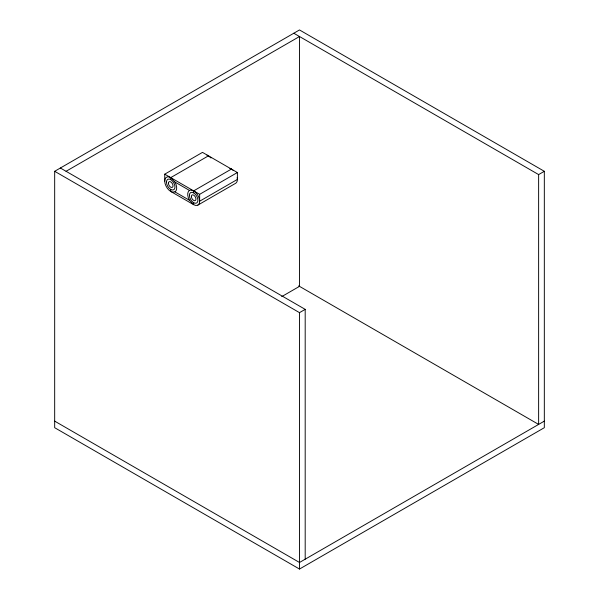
<?xml version="1.0" encoding="UTF-8"?>
<svg xmlns="http://www.w3.org/2000/svg" width="599" height="599" viewBox="0 0 599 599"><rect width="100%" height="100%" fill="white"/><g stroke="black" fill="none" stroke-linecap="round" stroke-linejoin="round"><path stroke-width="0.9" d="M54.674 171.299L299.5 29.95L544.326 171.299L544.326 427.701L299.5 569.05L54.674 427.701L54.674 171.299L299.5 312.648L305.191 309.361L305.191 559.189M66.062 171.299L299.5 36.524L299.5 286.352L281.732 296.61M164.74 174.174L202.492 152.378L237.391 172.527L237.391 179.43L199.647 201.227A8.453 4.882 60 0 1 193.664 204.678L170.722 191.433A8.453 4.882 60 0 1 164.74 181.078L164.74 174.174L199.647 194.323L237.391 172.527M210.975 157.971L208.467 155.83L170.722 177.626A8.453 4.882 60 0 0 164.74 181.078M232.966 170.206A8.453 4.882 60 0 0 231.416 169.075L193.664 190.871L190.677 190.07L189.441 190.452A8.453 4.882 60 0 0 189.441 200.216L193.664 204.678L193.664 202.709M197.895 205.098L235.639 183.301A8.453 4.882 60 0 0 237.189 177.529M293.81 33.237L538.628 174.586L544.326 171.299M544.326 421.127L299.5 562.476L54.674 421.127M189.494 200.298L174.893 191.867L172.265 192.092L170.722 191.433L170.722 189.456M229.866 168.424L231.416 169.075M174.893 182.006L189.494 190.437M298.654 285.865L538.628 424.414L538.628 174.586M60.372 168.012L305.191 309.361M299.5 312.648L299.5 569.05M199.647 194.323L199.647 201.227A8.453 4.882 60 0 0 193.664 190.871L193.664 192.848M170.722 179.595L170.722 177.626L174.945 182.089A8.453 4.882 60 0 1 174.945 191.852M206.925 155.171A8.453 4.882 60 0 1 208.467 155.83M189.396 195.311A6.042 3.489 60 0 0 195.798 203.278A6.042 3.489 60 0 0 195.798 194.735A6.042 3.489 60 0 0 189.396 195.311M166.455 182.066A6.042 3.489 60 0 0 172.856 190.033A6.042 3.489 60 0 0 172.856 181.49A6.042 3.489 60 0 0 166.455 182.066M168.446 183.212A3.22 1.857 60 0 0 171.861 187.465A3.22 1.857 60 0 0 171.861 182.905A3.22 1.857 60 0 0 168.446 183.212M191.388 196.465A3.22 1.857 60 0 0 194.802 200.71A3.22 1.857 60 0 0 194.802 196.158A3.22 1.857 60 0 0 191.388 196.465"/></g></svg>
